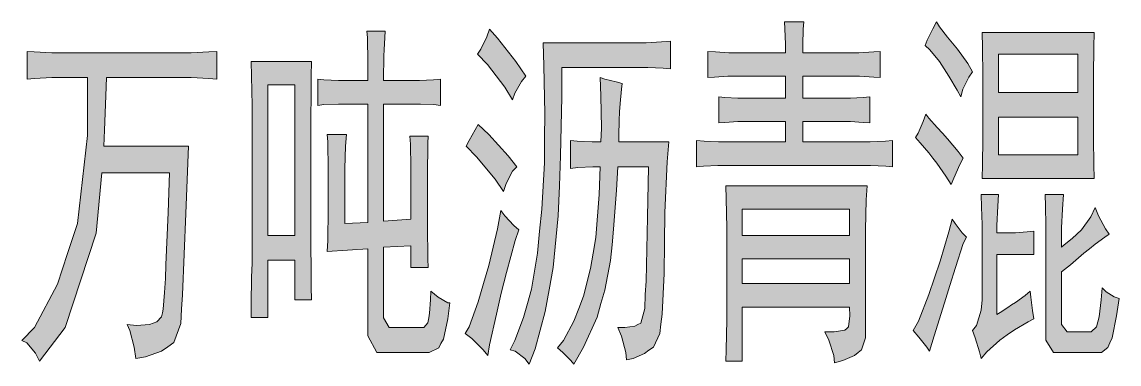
# Model space of a CAD drawing. Header units: millimetres. Extents: x 0 to 829, y 0 to 570.
# Drawn here: x 759.65 to 768.55, y 80.11 to 82.88 of the extents above; entities that cross this region are included whole.
import ezdxf

# ---------------------------------------------------------------- set-up
doc = ezdxf.new("R2010")
doc.units = ezdxf.units.MM

msp = doc.modelspace()

# ---------------------------------------------------------------- hatches: boundary and pattern name
h = msp.add_hatch(color=0)
h.dxf.hatch_style = 2
h.paths.add_polyline_path([(765.989917, 82.881611), (765.986389, 82.821639), (765.982861, 82.694639), (765.982861, 82.631139), (766.374444, 82.631139), (766.437944, 82.631139), (766.557889, 82.638194), (766.610806, 82.641722), (766.610806, 82.430056), (766.557889, 82.433583), (766.441472, 82.440639), (766.3815, 82.440639), (765.982861, 82.440639), (765.982861, 82.26425), (766.325056, 82.26425), (766.370917, 82.26425), (766.473222, 82.267778), (766.526139, 82.274833), (766.526139, 82.063167), (766.473222, 82.066694), (766.370917, 82.07375), (766.325056, 82.07375), (765.982861, 82.07375), (765.982861, 81.907944), (766.459111, 81.907944), (766.529667, 81.907944), (766.653139, 81.915), (766.709583, 81.918528), (766.709583, 81.706861), (766.656667, 81.710389), (766.533194, 81.717444), (766.459111, 81.717444), (765.351389, 81.717444), (765.294944, 81.717444), (765.178528, 81.710389), (765.122083, 81.706861), (765.122083, 81.918528), (765.182056, 81.915), (765.298472, 81.907944), (765.351389, 81.907944), (765.84175, 81.907944), (765.84175, 82.07375), (765.513667, 82.07375), (765.457222, 82.07375), (765.351389, 82.066694), (765.302, 82.063167), (765.302, 82.274833), (765.351389, 82.267778), (765.457222, 82.26425), (765.513667, 82.26425), (765.84175, 82.26425), (765.84175, 82.440639), (765.436056, 82.440639), (765.376083, 82.440639), (765.266722, 82.433583), (765.213806, 82.430056), (765.213806, 82.641722), (765.273778, 82.638194), (765.383139, 82.631139), (765.436056, 82.631139), (765.84175, 82.631139), (765.84175, 82.701694), (765.838222, 82.825167), (765.834694, 82.881611)])
h = msp.add_hatch(color=0)
h.dxf.hatch_style = 2
h.paths.add_polyline_path([(767.065889, 82.881611), (767.090583, 82.842806), (767.157611, 82.758139), (767.196417, 82.70875), (767.23875, 82.659361), (767.319889, 82.542944), (767.358694, 82.475917), (767.330472, 82.433583), (767.281083, 82.334806), (767.263444, 82.274833), (767.235222, 82.32775), (767.168194, 82.440639), (767.129389, 82.500611), (767.090583, 82.560583), (767.012972, 82.655833), (766.974167, 82.691111), (766.991806, 82.733444), (767.037667, 82.825167)])
h = msp.add_hatch(color=0)
h.dxf.hatch_style = 2
h.paths.add_polyline_path([(762.881944, 80.401583), (762.910167, 80.401583), (762.941917, 80.440389), (762.948972, 80.479194), (762.956028, 80.518), (762.963083, 80.627361), (762.966611, 80.697917), (763.026583, 80.648528), (763.104194, 80.602667), (763.121833, 80.602667), (763.104194, 80.472139), (763.068917, 80.306333), (763.04775, 80.271056), (763.030111, 80.235778), (762.9525, 80.2005), (762.896056, 80.2005), (762.60325, 80.2005), (762.529167, 80.2005), (762.455083, 80.334556), (762.455083, 80.472139), (762.455083, 81.040111), (762.127, 81.018944), (762.130528, 81.107139), (762.134056, 81.357611), (762.134056, 81.516361), (762.134056, 81.682167), (762.130528, 81.907944), (762.127, 81.967917), (762.282222, 81.967917), (762.275167, 81.872667), (762.268111, 81.69275), (762.268111, 81.611611), (762.268111, 81.244722), (762.455083, 81.255306), (762.455083, 82.214861), (762.289278, 82.214861), (762.218722, 82.214861), (762.098778, 82.211333), (762.049389, 82.204278), (762.049389, 82.415944), (762.098778, 82.412417), (762.218722, 82.405361), (762.289278, 82.405361), (762.455083, 82.405361), (762.455083, 82.553528), (762.451556, 82.754611), (762.448028, 82.807528), (762.596194, 82.807528), (762.592667, 82.754611), (762.589139, 82.655833), (762.585611, 82.606444), (762.585611, 82.560583), (762.582083, 82.458278), (762.582083, 82.405361), (762.818444, 82.405361), (762.874889, 82.405361), (762.987778, 82.412417), (763.044222, 82.415944), (763.044222, 82.204278), (762.991306, 82.211333), (762.881944, 82.214861), (762.8255, 82.214861), (762.582083, 82.214861), (762.582083, 81.265889), (762.804333, 81.28), (762.804333, 81.576333), (762.804333, 81.699806), (762.800806, 81.890306), (762.797278, 81.953806), (762.945444, 81.953806), (762.941917, 81.897361), (762.938389, 81.636306), (762.938389, 81.431694), (762.938389, 81.230611), (762.941917, 80.958972), (762.945444, 80.888417), (762.804333, 80.888417), (762.804333, 81.064806), (762.582083, 81.054222), (762.582083, 80.556806), (762.582083, 80.479194), (762.627944, 80.401583), (762.673806, 80.401583)])
h = msp.add_hatch(color=0)
h.dxf.hatch_style = 2
h.paths.add_polyline_path([(763.442861, 82.821639), (763.506361, 82.751083), (763.654528, 82.560583), (763.735667, 82.440639), (763.700389, 82.398306), (763.647472, 82.303056), (763.629833, 82.250139), (763.566333, 82.352444), (763.425222, 82.535889), (763.344083, 82.620556), (763.372306, 82.659361), (763.421694, 82.761667)])
h = msp.add_hatch(color=0)
h.paths.add_polyline_path([(768.346472, 82.796944), (768.342944, 82.677), (768.339417, 82.447694), (768.339417, 82.334806), (768.339417, 82.038472), (768.339417, 81.936167), (768.342944, 81.7245), (768.346472, 81.611611), (767.436306, 81.611611), (767.439833, 81.7245), (767.443361, 81.932639), (767.443361, 82.024361), (767.443361, 82.334806), (767.443361, 82.440639), (767.439833, 82.673472), (767.436306, 82.796944)])
h.paths.add_polyline_path([(768.212417, 81.802111), (768.212417, 82.109028), (767.570361, 82.109028), (767.570361, 81.802111)])
h.paths.add_polyline_path([(768.212417, 82.310111), (768.212417, 82.620556), (767.570361, 82.620556), (767.570361, 82.310111)])
h = msp.add_hatch(color=0)
h.dxf.hatch_style = 2
h.paths.add_polyline_path([(763.763889, 80.10525), (763.728611, 80.151111), (763.651, 80.211083), (763.608667, 80.221667), (763.647472, 80.29575), (763.718028, 80.482722), (763.749778, 80.595611), (763.781528, 80.712028), (763.830917, 81.004833), (763.848556, 81.18475), (763.866194, 81.361139), (763.887361, 81.738611), (763.887361, 81.936167), (763.890889, 82.13725), (763.883833, 82.525306), (763.876778, 82.712278), (764.667, 82.712278), (764.712861, 82.712278), (764.836333, 82.719333), (764.910417, 82.726389), (764.910417, 82.500611), (764.850444, 82.507667), (764.726972, 82.511194), (764.667, 82.511194), (764.028472, 82.511194), (764.028472, 82.274833), (764.017889, 81.795056), (764.010833, 81.551639), (764.00025, 81.308222), (763.957917, 80.888417), (763.926167, 80.7085), (763.894417, 80.532111), (763.813278, 80.228722)])
h = msp.add_hatch(color=0)
h.dxf.hatch_style = 2
h.paths.add_polyline_path([(760.574778, 80.151111), (760.560667, 80.242833), (760.525389, 80.376889), (760.504222, 80.426278), (760.578306, 80.419222), (760.684139, 80.426278), (760.715889, 80.436861), (760.744111, 80.447444), (760.782917, 80.489778), (760.789972, 80.521528), (760.797028, 80.54975), (760.807611, 80.687333), (760.814667, 80.800222), (760.818194, 80.909583), (760.835833, 81.336444), (760.846417, 81.657472), (760.299611, 81.657472), (760.25375, 81.167111), (759.99975, 80.401583), (759.791611, 80.129944), (759.759861, 80.193444), (759.689306, 80.278111), (759.6505, 80.29575), (759.752806, 80.401583), (759.939778, 80.754361), (760.020917, 81.001306), (760.102056, 81.244722), (760.183194, 81.960861), (760.183194, 82.430056), (759.971528, 82.430056), (759.893917, 82.430056), (759.752806, 82.423), (759.692833, 82.415944), (759.692833, 82.641722), (759.749278, 82.638194), (759.893917, 82.631139), (759.978583, 82.631139), (760.945194, 82.631139), (761.022806, 82.631139), (761.167444, 82.638194), (761.230944, 82.641722), (761.230944, 82.415944), (761.167444, 82.423), (761.022806, 82.430056), (760.945194, 82.430056), (760.334889, 82.430056), (760.331361, 82.281889), (760.320778, 82.003194), (760.313722, 81.872667), (761.001639, 81.872667), (760.980472, 81.325861), (760.95225, 80.666167), (760.945194, 80.54975), (760.938139, 80.433333), (760.881694, 80.281639), (760.832306, 80.246361), (760.782917, 80.211083), (760.652389, 80.165222)])
h = msp.add_hatch(color=0)
h.paths.add_polyline_path([(762, 82.560583), (761.996472, 82.440639), (761.992944, 81.950278), (761.992944, 81.576333), (761.992944, 81.209444), (761.996472, 80.733194), (762, 80.627361), (761.862417, 80.627361), (761.862417, 80.948389), (761.643694, 80.948389), (761.643694, 80.482722), (761.509639, 80.482722), (761.509639, 80.592083), (761.513167, 80.810806), (761.516694, 80.923694), (761.516694, 82.084333), (761.516694, 82.204278), (761.513167, 82.440639), (761.509639, 82.560583)])
h.paths.add_polyline_path([(761.862417, 81.149472), (761.862417, 82.370083), (761.643694, 82.370083), (761.643694, 81.149472)])
h = msp.add_hatch(color=0)
h.dxf.hatch_style = 2
h.paths.add_polyline_path([(764.554111, 80.140528), (764.547056, 80.2005), (764.511778, 80.331028), (764.483556, 80.401583), (764.54, 80.401583), (764.621139, 80.412167), (764.645833, 80.426278), (764.670528, 80.436861), (764.702278, 80.556806), (764.705806, 80.669694), (764.712861, 80.779056), (764.723444, 81.297639), (764.7305, 81.706861), (764.483556, 81.706861), (764.472972, 81.516361), (764.448278, 81.198861), (764.437694, 81.071861), (764.423583, 80.944861), (764.377722, 80.704972), (764.345972, 80.595611), (764.314222, 80.48625), (764.204861, 80.242833), (764.12725, 80.10525), (764.102556, 80.133472), (764.035528, 80.2005), (763.993194, 80.235778), (764.042583, 80.29575), (764.12725, 80.4545), (764.166056, 80.556806), (764.204861, 80.655583), (764.261306, 80.881361), (764.282472, 81.004833), (764.303639, 81.131833), (764.331861, 81.481083), (764.338917, 81.706861), (764.278944, 81.706861), (764.159, 81.699806), (764.099028, 81.69275), (764.099028, 81.918528), (764.151944, 81.915), (764.275417, 81.907944), (764.345972, 81.907944), (764.3495, 82.020833), (764.345972, 82.281889), (764.338917, 82.430056), (764.377722, 82.415944), (764.469444, 82.394778), (764.518833, 82.380667), (764.511778, 82.334806), (764.501194, 82.218389), (764.497667, 82.151361), (764.494139, 82.080806), (764.490611, 81.960861), (764.490611, 81.907944), (764.896306, 81.907944), (764.882194, 81.745667), (764.864556, 81.336444), (764.861028, 81.0895), (764.8575, 80.839028), (764.843389, 80.510944), (764.832806, 80.429806), (764.822222, 80.352194), (764.772833, 80.242833), (764.734028, 80.218139), (764.69875, 80.189917), (764.607028, 80.151111)])
h = msp.add_hatch(color=0)
h.dxf.hatch_style = 2
h.paths.add_polyline_path([(766.981222, 82.133722), (767.005917, 82.101972), (767.072944, 82.024361), (767.115278, 81.9785), (767.157611, 81.932639), (767.242278, 81.830333), (767.284611, 81.777417), (767.256389, 81.7245), (767.207, 81.615139), (767.185833, 81.562222), (767.1435, 81.62925), (767.069417, 81.735083), (767.037667, 81.777417), (767.005917, 81.81975), (766.935361, 81.900889), (766.896556, 81.943222), (766.917722, 81.9785), (766.960056, 82.07375)])
h = msp.add_hatch(color=0)
h.dxf.hatch_style = 2
h.paths.add_polyline_path([(763.351139, 82.049056), (763.435806, 81.967917), (763.594556, 81.795056), (763.665111, 81.706861), (763.629833, 81.671583), (763.576917, 81.569278), (763.55575, 81.505778), (763.488722, 81.604556), (763.337028, 81.788), (763.252361, 81.872667), (763.277056, 81.918528), (763.326444, 82.006722)])
h = msp.add_hatch(color=0)
h.paths.add_polyline_path([(766.162778, 80.366306), (766.236861, 80.366306), (766.325056, 80.380417), (766.339167, 80.394528), (766.353278, 80.408639), (766.363861, 80.496833), (766.360333, 80.567389), (765.4925, 80.567389), (765.4925, 80.129944), (765.358444, 80.129944), (765.361972, 80.221667), (765.3655, 80.465083), (765.3655, 80.61325), (765.3655, 81.078917), (765.3655, 81.209444), (765.361972, 81.445806), (765.358444, 81.551639), (766.504972, 81.551639), (766.497917, 81.43875), (766.490861, 81.195333), (766.490861, 81.064806), (766.490861, 80.391), (766.490861, 80.316917), (766.459111, 80.221667), (766.430889, 80.2005), (766.402667, 80.175806), (766.307417, 80.133472), (766.240389, 80.115833), (766.233333, 80.175806), (766.194528, 80.299278)])
h.paths.add_polyline_path([(766.360333, 81.149472), (766.360333, 81.361139), (765.4925, 81.361139), (765.4925, 81.149472)])
h.paths.add_polyline_path([(766.360333, 80.757889), (766.360333, 80.958972), (765.4925, 80.958972), (765.4925, 80.757889)])
h = msp.add_hatch(color=0)
h.dxf.hatch_style = 2
h.paths.add_polyline_path([(767.358694, 80.376889), (767.390444, 80.419222), (767.42925, 80.542694), (767.436306, 80.627361), (767.436306, 81.195333), (767.436306, 81.237667), (767.432778, 81.378778), (767.42925, 81.481083), (767.570361, 81.481083), (767.563306, 81.385833), (767.55625, 81.230611), (767.55625, 81.170639), (767.669139, 81.170639), (767.707944, 81.170639), (767.803194, 81.177694), (767.856111, 81.18475), (767.856111, 80.99425), (767.55625, 80.99425), (767.55625, 80.507417), (767.584472, 80.525056), (767.644444, 80.563861), (767.676194, 80.585028), (767.707944, 80.606194), (767.785556, 80.662639), (767.827889, 80.697917), (767.831417, 80.648528), (767.845528, 80.539167), (767.856111, 80.472139), (767.81025, 80.447444), (767.700889, 80.383944), (767.640917, 80.341611), (767.580944, 80.299278), (767.475111, 80.204028), (767.42925, 80.151111), (767.415139, 80.204028), (767.379861, 80.316917)])
h = msp.add_hatch(color=0)
h.dxf.hatch_style = 2
h.paths.add_polyline_path([(768.096, 81.481083), (768.088944, 81.361139), (768.081889, 81.209444), (768.081889, 81.170639), (768.081889, 81.054222), (768.103056, 81.071861), (768.166556, 81.124778), (768.205361, 81.160056), (768.244167, 81.195333), (768.31825, 81.301167), (768.353528, 81.37525), (768.38175, 81.308222), (768.438194, 81.202389), (768.466417, 81.160056), (768.431139, 81.135361), (768.353528, 81.078917), (768.307667, 81.040111), (768.261806, 81.004833), (768.152444, 80.909583), (768.081889, 80.853139), (768.081889, 80.482722), (768.081889, 80.426278), (768.12775, 80.366306), (768.177139, 80.366306), (768.290028, 80.366306), (768.321778, 80.366306), (768.364111, 80.408639), (768.374694, 80.447444), (768.385278, 80.489778), (768.402917, 80.627361), (768.409972, 80.722611), (768.441722, 80.690861), (768.50875, 80.652056), (768.547556, 80.637944), (768.526389, 80.496833), (768.491111, 80.316917), (768.473472, 80.278111), (768.455833, 80.239306), (768.406444, 80.2005), (768.374694, 80.2005), (768.074833, 80.2005), (768.014861, 80.2005), (767.954889, 80.299278), (767.954889, 80.401583), (767.954889, 81.170639), (767.954889, 81.230611), (767.951361, 81.385833), (767.947833, 81.481083)])
h = msp.add_hatch(color=0)
h.dxf.hatch_style = 2
h.paths.add_polyline_path([(763.679222, 81.195333), (763.651, 81.107139), (763.580444, 80.849611), (763.538111, 80.680278), (763.499306, 80.510944), (763.442861, 80.260472), (763.42875, 80.175806), (763.389944, 80.221667), (763.298222, 80.313389), (763.245306, 80.352194), (763.277056, 80.408639), (763.351139, 80.609722), (763.393472, 80.757889), (763.435806, 80.906056), (763.506361, 81.202389), (763.534583, 81.350556), (763.566333, 81.308222), (763.640417, 81.230611)])
h = msp.add_hatch(color=0)
h.dxf.hatch_style = 2
h.paths.add_polyline_path([(767.309306, 81.135361), (767.284611, 81.082444), (767.221111, 80.888417), (767.17525, 80.743778), (767.132917, 80.602667), (767.04825, 80.334556), (767.009444, 80.211083), (766.988278, 80.242833), (766.924778, 80.323972), (766.878917, 80.376889), (766.92125, 80.4545), (767.005917, 80.669694), (767.051778, 80.80375), (767.097639, 80.941333), (767.168194, 81.177694), (767.192889, 81.28), (767.217583, 81.244722), (767.274028, 81.170639)])

# ---------------------------------------------------------------- linework, layer by layer
at = {"color": 0, "lineweight": 0}
for points in [[(765.989917, 82.881611), (765.986389, 82.821639), (765.982861, 82.694639), (765.982861, 82.631139), (766.374444, 82.631139), (766.437944, 82.631139), (766.557889, 82.638194), (766.610806, 82.641722), (766.610806, 82.430056), (766.557889, 82.433583), (766.441472, 82.440639), (766.3815, 82.440639), (765.982861, 82.440639), (765.982861, 82.26425), (766.325056, 82.26425), (766.370917, 82.26425), (766.473222, 82.267778), (766.526139, 82.274833), (766.526139, 82.063167), (766.473222, 82.066694), (766.370917, 82.07375), (766.325056, 82.07375), (765.982861, 82.07375), (765.982861, 81.907944), (766.459111, 81.907944), (766.529667, 81.907944), (766.653139, 81.915), (766.709583, 81.918528), (766.709583, 81.706861), (766.656667, 81.710389), (766.533194, 81.717444), (766.459111, 81.717444), (765.351389, 81.717444), (765.294944, 81.717444), (765.178528, 81.710389), (765.122083, 81.706861), (765.122083, 81.918528), (765.182056, 81.915), (765.298472, 81.907944), (765.351389, 81.907944), (765.84175, 81.907944), (765.84175, 82.07375), (765.513667, 82.07375), (765.457222, 82.07375), (765.351389, 82.066694), (765.302, 82.063167), (765.302, 82.274833), (765.351389, 82.267778), (765.457222, 82.26425), (765.513667, 82.26425), (765.84175, 82.26425), (765.84175, 82.440639), (765.436056, 82.440639), (765.376083, 82.440639), (765.266722, 82.433583), (765.213806, 82.430056), (765.213806, 82.641722), (765.273778, 82.638194), (765.383139, 82.631139), (765.436056, 82.631139), (765.84175, 82.631139), (765.84175, 82.701694), (765.838222, 82.825167), (765.834694, 82.881611)], [(767.065889, 82.881611), (767.090583, 82.842806), (767.157611, 82.758139), (767.196417, 82.70875), (767.23875, 82.659361), (767.319889, 82.542944), (767.358694, 82.475917), (767.330472, 82.433583), (767.281083, 82.334806), (767.263444, 82.274833), (767.235222, 82.32775), (767.168194, 82.440639), (767.129389, 82.500611), (767.090583, 82.560583), (767.012972, 82.655833), (766.974167, 82.691111), (766.991806, 82.733444), (767.037667, 82.825167)], [(762.881944, 80.401583), (762.910167, 80.401583), (762.941917, 80.440389), (762.948972, 80.479194), (762.956028, 80.518), (762.963083, 80.627361), (762.966611, 80.697917), (763.026583, 80.648528), (763.104194, 80.602667), (763.121833, 80.602667), (763.104194, 80.472139), (763.068917, 80.306333), (763.04775, 80.271056), (763.030111, 80.235778), (762.9525, 80.2005), (762.896056, 80.2005), (762.60325, 80.2005), (762.529167, 80.2005), (762.455083, 80.334556), (762.455083, 80.472139), (762.455083, 81.040111), (762.127, 81.018944), (762.130528, 81.107139), (762.134056, 81.357611), (762.134056, 81.516361), (762.134056, 81.682167), (762.130528, 81.907944), (762.127, 81.967917), (762.282222, 81.967917), (762.275167, 81.872667), (762.268111, 81.69275), (762.268111, 81.611611), (762.268111, 81.244722), (762.455083, 81.255306), (762.455083, 82.214861), (762.289278, 82.214861), (762.218722, 82.214861), (762.098778, 82.211333), (762.049389, 82.204278), (762.049389, 82.415944), (762.098778, 82.412417), (762.218722, 82.405361), (762.289278, 82.405361), (762.455083, 82.405361), (762.455083, 82.553528), (762.451556, 82.754611), (762.448028, 82.807528), (762.596194, 82.807528), (762.592667, 82.754611), (762.589139, 82.655833), (762.585611, 82.606444), (762.585611, 82.560583), (762.582083, 82.458278), (762.582083, 82.405361), (762.818444, 82.405361), (762.874889, 82.405361), (762.987778, 82.412417), (763.044222, 82.415944), (763.044222, 82.204278), (762.991306, 82.211333), (762.881944, 82.214861), (762.8255, 82.214861), (762.582083, 82.214861), (762.582083, 81.265889), (762.804333, 81.28), (762.804333, 81.576333), (762.804333, 81.699806), (762.800806, 81.890306), (762.797278, 81.953806), (762.945444, 81.953806), (762.941917, 81.897361), (762.938389, 81.636306), (762.938389, 81.431694), (762.938389, 81.230611), (762.941917, 80.958972), (762.945444, 80.888417), (762.804333, 80.888417), (762.804333, 81.064806), (762.582083, 81.054222), (762.582083, 80.556806), (762.582083, 80.479194), (762.627944, 80.401583), (762.673806, 80.401583)], [(763.442861, 82.821639), (763.506361, 82.751083), (763.654528, 82.560583), (763.735667, 82.440639), (763.700389, 82.398306), (763.647472, 82.303056), (763.629833, 82.250139), (763.566333, 82.352444), (763.425222, 82.535889), (763.344083, 82.620556), (763.372306, 82.659361), (763.421694, 82.761667)], [(768.346472, 82.796944), (768.342944, 82.677), (768.339417, 82.447694), (768.339417, 82.334806), (768.339417, 82.038472), (768.339417, 81.936167), (768.342944, 81.7245), (768.346472, 81.611611), (767.436306, 81.611611), (767.439833, 81.7245), (767.443361, 81.932639), (767.443361, 82.024361), (767.443361, 82.334806), (767.443361, 82.440639), (767.439833, 82.673472), (767.436306, 82.796944)], [(763.763889, 80.10525), (763.728611, 80.151111), (763.651, 80.211083), (763.608667, 80.221667), (763.647472, 80.29575), (763.718028, 80.482722), (763.749778, 80.595611), (763.781528, 80.712028), (763.830917, 81.004833), (763.848556, 81.18475), (763.866194, 81.361139), (763.887361, 81.738611), (763.887361, 81.936167), (763.890889, 82.13725), (763.883833, 82.525306), (763.876778, 82.712278), (764.667, 82.712278), (764.712861, 82.712278), (764.836333, 82.719333), (764.910417, 82.726389), (764.910417, 82.500611), (764.850444, 82.507667), (764.726972, 82.511194), (764.667, 82.511194), (764.028472, 82.511194), (764.028472, 82.274833), (764.017889, 81.795056), (764.010833, 81.551639), (764.00025, 81.308222), (763.957917, 80.888417), (763.926167, 80.7085), (763.894417, 80.532111), (763.813278, 80.228722)], [(760.574778, 80.151111), (760.560667, 80.242833), (760.525389, 80.376889), (760.504222, 80.426278), (760.578306, 80.419222), (760.684139, 80.426278), (760.715889, 80.436861), (760.744111, 80.447444), (760.782917, 80.489778), (760.789972, 80.521528), (760.797028, 80.54975), (760.807611, 80.687333), (760.814667, 80.800222), (760.818194, 80.909583), (760.835833, 81.336444), (760.846417, 81.657472), (760.299611, 81.657472), (760.25375, 81.167111), (759.99975, 80.401583), (759.791611, 80.129944), (759.759861, 80.193444), (759.689306, 80.278111), (759.6505, 80.29575), (759.752806, 80.401583), (759.939778, 80.754361), (760.020917, 81.001306), (760.102056, 81.244722), (760.183194, 81.960861), (760.183194, 82.430056), (759.971528, 82.430056), (759.893917, 82.430056), (759.752806, 82.423), (759.692833, 82.415944), (759.692833, 82.641722), (759.749278, 82.638194), (759.893917, 82.631139), (759.978583, 82.631139), (760.945194, 82.631139), (761.022806, 82.631139), (761.167444, 82.638194), (761.230944, 82.641722), (761.230944, 82.415944), (761.167444, 82.423), (761.022806, 82.430056), (760.945194, 82.430056), (760.334889, 82.430056), (760.331361, 82.281889), (760.320778, 82.003194), (760.313722, 81.872667), (761.001639, 81.872667), (760.980472, 81.325861), (760.95225, 80.666167), (760.945194, 80.54975), (760.938139, 80.433333), (760.881694, 80.281639), (760.832306, 80.246361), (760.782917, 80.211083), (760.652389, 80.165222)], [(768.212417, 82.310111), (768.212417, 82.620556), (767.570361, 82.620556), (767.570361, 82.310111)], [(762, 82.560583), (761.996472, 82.440639), (761.992944, 81.950278), (761.992944, 81.576333), (761.992944, 81.209444), (761.996472, 80.733194), (762, 80.627361), (761.862417, 80.627361), (761.862417, 80.948389), (761.643694, 80.948389), (761.643694, 80.482722), (761.509639, 80.482722), (761.509639, 80.592083), (761.513167, 80.810806), (761.516694, 80.923694), (761.516694, 82.084333), (761.516694, 82.204278), (761.513167, 82.440639), (761.509639, 82.560583)], [(764.554111, 80.140528), (764.547056, 80.2005), (764.511778, 80.331028), (764.483556, 80.401583), (764.54, 80.401583), (764.621139, 80.412167), (764.645833, 80.426278), (764.670528, 80.436861), (764.702278, 80.556806), (764.705806, 80.669694), (764.712861, 80.779056), (764.723444, 81.297639), (764.7305, 81.706861), (764.483556, 81.706861), (764.472972, 81.516361), (764.448278, 81.198861), (764.437694, 81.071861), (764.423583, 80.944861), (764.377722, 80.704972), (764.345972, 80.595611), (764.314222, 80.48625), (764.204861, 80.242833), (764.12725, 80.10525), (764.102556, 80.133472), (764.035528, 80.2005), (763.993194, 80.235778), (764.042583, 80.29575), (764.12725, 80.4545), (764.166056, 80.556806), (764.204861, 80.655583), (764.261306, 80.881361), (764.282472, 81.004833), (764.303639, 81.131833), (764.331861, 81.481083), (764.338917, 81.706861), (764.278944, 81.706861), (764.159, 81.699806), (764.099028, 81.69275), (764.099028, 81.918528), (764.151944, 81.915), (764.275417, 81.907944), (764.345972, 81.907944), (764.3495, 82.020833), (764.345972, 82.281889), (764.338917, 82.430056), (764.377722, 82.415944), (764.469444, 82.394778), (764.518833, 82.380667), (764.511778, 82.334806), (764.501194, 82.218389), (764.497667, 82.151361), (764.494139, 82.080806), (764.490611, 81.960861), (764.490611, 81.907944), (764.896306, 81.907944), (764.882194, 81.745667), (764.864556, 81.336444), (764.861028, 81.0895), (764.8575, 80.839028), (764.843389, 80.510944), (764.832806, 80.429806), (764.822222, 80.352194), (764.772833, 80.242833), (764.734028, 80.218139), (764.69875, 80.189917), (764.607028, 80.151111)], [(761.862417, 81.149472), (761.862417, 82.370083), (761.643694, 82.370083), (761.643694, 81.149472)], [(766.981222, 82.133722), (767.005917, 82.101972), (767.072944, 82.024361), (767.115278, 81.9785), (767.157611, 81.932639), (767.242278, 81.830333), (767.284611, 81.777417), (767.256389, 81.7245), (767.207, 81.615139), (767.185833, 81.562222), (767.1435, 81.62925), (767.069417, 81.735083), (767.037667, 81.777417), (767.005917, 81.81975), (766.935361, 81.900889), (766.896556, 81.943222), (766.917722, 81.9785), (766.960056, 82.07375)], [(763.351139, 82.049056), (763.435806, 81.967917), (763.594556, 81.795056), (763.665111, 81.706861), (763.629833, 81.671583), (763.576917, 81.569278), (763.55575, 81.505778), (763.488722, 81.604556), (763.337028, 81.788), (763.252361, 81.872667), (763.277056, 81.918528), (763.326444, 82.006722)], [(768.212417, 81.802111), (768.212417, 82.109028), (767.570361, 82.109028), (767.570361, 81.802111)], [(766.162778, 80.366306), (766.236861, 80.366306), (766.325056, 80.380417), (766.339167, 80.394528), (766.353278, 80.408639), (766.363861, 80.496833), (766.360333, 80.567389), (765.4925, 80.567389), (765.4925, 80.129944), (765.358444, 80.129944), (765.361972, 80.221667), (765.3655, 80.465083), (765.3655, 80.61325), (765.3655, 81.078917), (765.3655, 81.209444), (765.361972, 81.445806), (765.358444, 81.551639), (766.504972, 81.551639), (766.497917, 81.43875), (766.490861, 81.195333), (766.490861, 81.064806), (766.490861, 80.391), (766.490861, 80.316917), (766.459111, 80.221667), (766.430889, 80.2005), (766.402667, 80.175806), (766.307417, 80.133472), (766.240389, 80.115833), (766.233333, 80.175806), (766.194528, 80.299278)], [(767.358694, 80.376889), (767.390444, 80.419222), (767.42925, 80.542694), (767.436306, 80.627361), (767.436306, 81.195333), (767.436306, 81.237667), (767.432778, 81.378778), (767.42925, 81.481083), (767.570361, 81.481083), (767.563306, 81.385833), (767.55625, 81.230611), (767.55625, 81.170639), (767.669139, 81.170639), (767.707944, 81.170639), (767.803194, 81.177694), (767.856111, 81.18475), (767.856111, 80.99425), (767.55625, 80.99425), (767.55625, 80.507417), (767.584472, 80.525056), (767.644444, 80.563861), (767.676194, 80.585028), (767.707944, 80.606194), (767.785556, 80.662639), (767.827889, 80.697917), (767.831417, 80.648528), (767.845528, 80.539167), (767.856111, 80.472139), (767.81025, 80.447444), (767.700889, 80.383944), (767.640917, 80.341611), (767.580944, 80.299278), (767.475111, 80.204028), (767.42925, 80.151111), (767.415139, 80.204028), (767.379861, 80.316917)], [(768.096, 81.481083), (768.088944, 81.361139), (768.081889, 81.209444), (768.081889, 81.170639), (768.081889, 81.054222), (768.103056, 81.071861), (768.166556, 81.124778), (768.205361, 81.160056), (768.244167, 81.195333), (768.31825, 81.301167), (768.353528, 81.37525), (768.38175, 81.308222), (768.438194, 81.202389), (768.466417, 81.160056), (768.431139, 81.135361), (768.353528, 81.078917), (768.307667, 81.040111), (768.261806, 81.004833), (768.152444, 80.909583), (768.081889, 80.853139), (768.081889, 80.482722), (768.081889, 80.426278), (768.12775, 80.366306), (768.177139, 80.366306), (768.290028, 80.366306), (768.321778, 80.366306), (768.364111, 80.408639), (768.374694, 80.447444), (768.385278, 80.489778), (768.402917, 80.627361), (768.409972, 80.722611), (768.441722, 80.690861), (768.50875, 80.652056), (768.547556, 80.637944), (768.526389, 80.496833), (768.491111, 80.316917), (768.473472, 80.278111), (768.455833, 80.239306), (768.406444, 80.2005), (768.374694, 80.2005), (768.074833, 80.2005), (768.014861, 80.2005), (767.954889, 80.299278), (767.954889, 80.401583), (767.954889, 81.170639), (767.954889, 81.230611), (767.951361, 81.385833), (767.947833, 81.481083)], [(763.679222, 81.195333), (763.651, 81.107139), (763.580444, 80.849611), (763.538111, 80.680278), (763.499306, 80.510944), (763.442861, 80.260472), (763.42875, 80.175806), (763.389944, 80.221667), (763.298222, 80.313389), (763.245306, 80.352194), (763.277056, 80.408639), (763.351139, 80.609722), (763.393472, 80.757889), (763.435806, 80.906056), (763.506361, 81.202389), (763.534583, 81.350556), (763.566333, 81.308222), (763.640417, 81.230611)], [(766.360333, 81.149472), (766.360333, 81.361139), (765.4925, 81.361139), (765.4925, 81.149472)], [(767.309306, 81.135361), (767.284611, 81.082444), (767.221111, 80.888417), (767.17525, 80.743778), (767.132917, 80.602667), (767.04825, 80.334556), (767.009444, 80.211083), (766.988278, 80.242833), (766.924778, 80.323972), (766.878917, 80.376889), (766.92125, 80.4545), (767.005917, 80.669694), (767.051778, 80.80375), (767.097639, 80.941333), (767.168194, 81.177694), (767.192889, 81.28), (767.217583, 81.244722), (767.274028, 81.170639)], [(766.360333, 80.757889), (766.360333, 80.958972), (765.4925, 80.958972), (765.4925, 80.757889)]]:
    msp.add_lwpolyline(points, close=True, dxfattribs=at)

doc.saveas('drawing.dxf')
